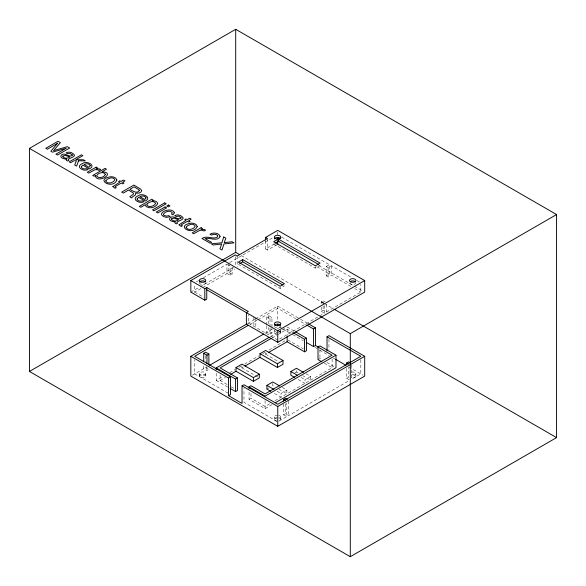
<?xml version="1.0" encoding="UTF-8"?>
<svg xmlns="http://www.w3.org/2000/svg" width="586" height="586" viewBox="0 0 586 586"><rect width="100%" height="100%" fill="white"/><g stroke="black" fill="none" stroke-linecap="round" stroke-linejoin="round"><path stroke-width="0.44" stroke-dasharray="2.93 2.2" d="M295.08 372.813L296.479 372.007L296.487 368.286M305.885 373.714L310.587 376.432L304.984 379.669L304.976 383.391L297.139 378.864M310.587 376.432L310.587 380.153L302.75 375.633M272.783 383.456L272.783 385.691L274.351 386.599M282.196 387.397L286.891 390.115L281.002 393.514L280.994 397.235L273.157 392.701M286.891 390.115L286.884 393.836L279.046 389.309M196.273 281.888L198.632 280.526M203.357 277.801L226.958 264.176L226.958 273.494L194.699 292.114L194.699 284.496M229.646 262.623L273.025 237.579M190.831 292.114L199.401 287.169M200.178 286.722L233.682 267.377M265.553 240.978L265.553 248.977L274.709 243.688M228.892 263.055L228.892 272.373L234.913 268.901M265.553 248.977L267.487 250.09L277.764 244.157M226.958 273.494L230.181 275.354L232.115 274.233L232.115 264.916M238.399 264.359L280.108 288.437L284.459 285.924M273.684 243.981L315.4 268.066L320.103 265.348M326.19 266.52L329.405 264.66L329.405 273.977L326.19 275.838L326.19 266.52L328.116 267.634L331.339 265.773L351.519 277.427M326.19 275.838L328.116 276.951L331.339 275.09L351.519 286.744M247.732 323.443L254.844 319.333M255.635 318.879L277.764 306.104L299.776 318.813M250.076 324.322L257.195 320.212M257.986 319.751L277.764 308.339L295.659 318.667M266.806 325.025L266.806 316.894L268.74 315.781L271.963 317.641L271.963 327.581M266.806 316.894L270.029 318.755L271.963 317.641M192.413 375.208L206.638 366.997M265.121 333.229L272.497 328.966M321.179 303.665L321.179 301.973L323.113 300.852L325.047 301.973M203.723 365.964L203.723 368.675L206.946 370.535L208.88 369.422L205.657 367.561M266.806 325.933L266.806 332.255L270.029 334.115L271.963 333.002L271.963 328.482M270.593 336.532L276.892 332.892M277.683 332.438L286.349 327.435M272.153 337.866L276.885 335.133M277.669 334.679L287.133 329.215L292.678 332.416M321.179 307.049L321.179 311.291L323.113 310.17L326.336 312.03L360.83 292.114L360.83 284.496M324.402 305.526L324.402 313.151L277.764 340.078L248.325 323.076L248.325 314.609M216.241 373.282L216.241 380.446L223.325 376.351M229.631 372.711L235.147 369.532M239.081 367.254L241.447 365.891M244.596 364.074L258.778 355.885M262.718 353.614L265.077 352.245M269.018 349.974L285.558 340.422M220.102 375.077L220.109 380.446L225.405 377.384M241.901 366.375L241.901 367.862L244.259 366.499M265.597 352.691L265.597 354.178L267.905 352.853M272.182 404.56L265.092 408.654L249.057 399.359L250.991 398.238L250.991 392.884M318.015 359.577L319.949 358.456L322.241 359.782M269.633 403.798L265.092 406.42L250.991 398.238M274.937 400.736L332.123 367.722L332.123 358.771M283.565 403.93L283.565 414.771L285.499 413.657L288.722 415.518L349.088 380.666M346.648 368.411L346.648 378.351L348.582 377.238L348.582 367.297M279.266 420.975L286.788 416.631L286.788 403.08M266.886 389.067L269.099 387.8M220.109 380.446L228.02 385.002M231.184 386.819L234.349 388.643M216.241 380.446L227.844 387.126M281.676 237.103L329.405 264.66M356.947 280.562L360.83 282.796M318.857 265.656L353.629 285.726M354.42 286.188L363.115 291.205M316.887 266.747L329.405 273.977M354.618 288.532L360.83 292.114M241.249 255.562L323.64 303.13M324.439 303.592L333.148 308.624M321.179 301.973L324.402 303.834M321.179 311.291L324.402 313.151M227.602 264.55L230.181 266.037L230.181 275.354M228.892 272.373L232.115 274.233M300.559 319.26L307.635 323.347M296.443 319.121L305.775 324.512M294.099 331.002L287.133 326.981L287.133 335.478M279.317 326.827L282.503 328.665M283.214 329.076L292.546 334.467M292.78 334.599L303.445 340.759M314.909 347.373L318.857 349.659M319.648 350.113L329.134 355.585M333.317 358.002L334.892 358.91M348.89 366.997L363.115 375.208M287.909 339.961L303.387 348.897M326.827 362.426L334.46 366.836M271.963 333.002L268.74 331.141L268.74 327.523M324.285 363.195L332.123 367.722M346.648 378.351L349.871 380.211M194.699 292.114L203.738 297.336M265.597 354.178L279.061 361.95M296.479 372.007L298.047 372.916M241.901 367.862L254.558 375.172M255.35 375.626L257.723 376.996M283.565 414.771L286.788 416.631M228.159 393.206L194.699 373.89L194.699 359.811M276.98 421.393L243.966 402.333L243.966 388.247M301.065 377.406L304.984 379.669M277.083 391.243L281.002 393.514M360.83 359.811L360.83 373.89L351.805 379.098L351.805 364.639M355.878 373.604L355.878 375.838M331.339 265.773L331.339 275.09M328.966 339.184L328.966 349.739M328.116 267.634L328.116 276.951M326.336 304.405L326.336 312.03M323.113 300.852L323.113 305.086M323.113 305.936L323.113 310.17M319.949 349.505L319.949 358.456M315.4 266.579L315.4 268.066M288.722 401.058L288.722 415.518M285.499 403.717L285.499 413.657M280.826 330.643L280.826 332.877M280.797 417.342L280.797 419.576M280.108 286.95L280.108 288.437M277.764 232.151L277.764 234.818M277.764 306.104L277.764 320.652M274.343 332.533L274.343 330.299A3.252 1.875 0 0 0 277.288 332.343M274.373 416.888L274.373 419.122M270.029 318.755L270.029 326.885M270.029 327.794L270.029 334.115M268.74 315.781L268.74 323.911M267.487 238.539L267.487 250.09M265.092 400.597L265.092 408.654M255.833 318.095L255.833 327.413M253.899 316.982L253.899 326.299M249.057 392.217L249.057 399.359M237.169 256.045L237.169 266.747M235.235 256.705L235.235 265.59M206.946 366.924L206.946 370.535M205.752 373.875A3.194 1.846 0 0 1 200.808 375.318A3.194 1.846 0 0 1 201.115 372.125A3.194 1.846 0 0 1 205.752 373.875L205.752 376.109A3.194 1.846 0 0 1 200.808 377.552A3.194 1.846 0 0 1 201.115 374.359A3.194 1.846 0 0 1 205.752 376.109M205.657 355.812L205.657 361.232M199.365 373.67L199.365 375.904M280.789 330.152A3.252 1.875 0 0 1 278.943 332.181M277.039 328.621A3.252 1.875 0 0 1 278.716 328.709M278.797 417.613A3.238 1.868 0 0 1 280.826 419.327A3.238 1.868 0 0 1 278.855 421.07M277.193 421.202A3.238 1.868 0 0 1 274.351 419.371A3.238 1.868 0 0 1 277.134 417.496M278.797 415.386A3.238 1.868 0 0 1 280.826 417.1A3.238 1.868 0 0 1 278.855 418.836M277.193 418.968A3.238 1.868 0 0 1 274.351 417.137A3.238 1.868 0 0 1 277.134 415.269M351.563 374.329A3.179 1.831 0 0 1 355.892 376.073A3.179 1.831 0 0 1 351.439 377.714M351.563 372.095A3.179 1.831 0 0 1 355.892 373.846A3.179 1.831 0 0 1 351.439 375.48M279.463 331.171A3.252 1.875 0 0 1 278.943 334.408M277.288 334.577A3.252 1.875 0 0 1 274.38 333.024A3.252 1.875 0 0 1 276.226 331.002M274.629 240.172A3.252 1.875 0 0 1 274.38 239.703M205.752 282.789A3.194 1.846 0 0 1 202.382 284.532A3.194 1.846 0 0 1 199.365 282.584M280.789 325.765A3.238 1.868 0 0 1 277.618 327.896A3.238 1.868 0 0 1 274.373 325.801M355.878 282.518A3.179 1.831 0 0 1 353.065 284.54A3.179 1.831 0 0 1 349.556 282.913"/><path stroke-width="0.88" d="M303.533 372.359L296.487 368.286L290.876 371.509L290.868 375.238L294.787 377.501M313.561 346.597L313.561 329.002L315.495 327.889L315.495 345.476L313.561 346.597L306.559 342.554M279.844 386.042L272.79 381.969L266.901 385.346L266.886 389.067L270.805 391.338M29.432 148.39L235.704 29.3L556.568 214.549L556.568 437.61L350.296 556.7L29.432 371.451L29.432 148.39L350.296 333.639L556.568 214.549M29.432 371.451L235.704 252.361L239.667 254.646M190.831 280.569L204.814 288.642L206.748 287.528L206.748 299.072L204.814 300.193L190.831 292.114L190.831 280.569L235.235 254.932L237.169 256.045L267.487 238.539L265.553 237.425L265.553 240.092M265.553 237.425L277.764 230.379L364.697 280.569L364.697 292.114L277.764 342.305L246.391 324.19L246.391 312.646L248.325 311.525L206.748 287.528M242.75 259.613L238.399 262.125L280.108 286.21L284.459 283.697L242.75 259.613L242.75 261.847L282.892 285.016M278.394 239.037L273.684 241.754L315.4 265.832L320.103 263.114L278.394 239.037L278.394 241.264L318.528 264.44M239.85 263.517L242.75 261.847M275.252 243.08L278.394 241.264M327.032 350.853L327.032 336.782L328.966 335.661L364.697 356.295L364.697 376.117L277.764 426.308L190.831 376.117L190.831 356.295L246.94 323.897M248.493 325.237L194.699 356.295L230.496 376.959L230.496 394.554L228.562 395.667L228.562 378.073L190.831 356.295M203.723 361.445L203.723 353.314L205.657 352.201L208.88 354.061L208.88 364.902M203.723 353.314L206.946 355.175L208.88 354.061M209.576 365.298L263.671 334.064M206.748 289.755L277.764 330.76L364.697 280.569M216.241 369.7L216.241 367.913L269.018 337.441M271.362 338.32L220.102 367.913L237.513 377.963L237.52 390.466L235.587 391.58L230.166 388.459M259.986 357.416L259.986 353.695L265.597 350.457L283.016 360.515L283.016 364.236L277.412 367.473L259.986 357.416L245.043 366.045M236.004 371.268L236.004 367.547L241.901 364.14L259.305 374.19L259.305 377.911L253.408 381.31L236.004 371.268L230.708 374.322M268.674 352.406L287.133 341.748L304.544 351.798L306.478 350.684L306.478 338.151L295.644 331.896M228.562 378.073L230.496 376.959M216.241 367.913L235.587 379.083L237.513 377.963M293.469 332.87L304.544 339.265L306.478 338.151M236.004 367.547L253.408 377.589L259.305 374.19M259.986 353.695L277.412 363.752L283.016 360.515M228.562 395.667L242.033 403.446L242.033 385.852L243.966 384.738L277.764 404.252L360.83 356.295L327.032 336.782M249.057 388.643L249.057 386.855L250.991 385.742L265.092 393.887L332.123 355.189L318.015 347.044L318.015 359.577L321.934 361.84M318.015 347.044L319.949 345.93L335.99 355.189L335.99 367.722L275.332 402.736M335.99 355.189L265.092 396.121L249.057 386.855M283.565 401.22L283.565 399.41L285.499 398.297L287.433 399.41M346.648 364.8L346.648 362.99L348.582 361.877L350.516 362.99M242.033 385.852L277.764 406.486L364.697 356.295M333.939 309.078L556.568 437.61M308.419 323.802L315.495 327.889M306.559 324.959L313.561 329.002M346.648 362.99L348.582 364.104M315.495 345.476L318.659 347.308M335.675 359.365L345.894 365.261M283.565 399.41L285.499 400.531M290.876 371.509L297.146 375.135M266.901 385.346L273.948 389.426M350.296 333.639L350.296 556.7M304.544 339.265L304.544 351.798M287.133 336.379L287.133 341.748M277.764 237.381L277.764 239.081M277.764 240.773L277.764 244.157M277.764 324.168L277.764 325.926M277.764 330.76L277.764 342.305M277.764 406.486L277.764 426.308M277.412 363.752L277.412 367.473M253.408 377.589L253.408 381.31M235.704 29.3L235.704 252.361M235.587 379.083L235.587 391.58M206.946 355.175L206.946 363.305M204.814 288.642L204.814 300.193M278.943 241.095A3.252 1.875 0 0 1 277.288 241.256M274.534 238.736A3.252 1.875 0 0 1 277.464 237.506A3.252 1.875 0 0 1 280.54 238.597M199.518 282.108A3.194 1.846 0 0 1 202.316 280.848A3.194 1.846 0 0 1 205.408 281.851M274.585 325.333A3.238 1.868 0 0 1 277.552 324.161A3.238 1.868 0 0 1 280.562 325.296M350.238 281.566A3.179 1.831 0 0 1 355.277 281.632M174.32 212.791L172.936 214.901L171.486 214.058L172.247 212.923L172.035 212.33C169.537 210.052 165.281 211.575 163.516 214.036A2.593 1.494 0 0 0 163.868 215.23L166.417 216.117L168.731 215.648L170.182 216.49L168.211 217.12A4.314 2.49 0 0 1 165.457 217.164C153.876 213.809 171.647 205.73 174.32 212.791M112.886 186.59L115.046 188.289L116.226 187.608L115.186 186.934L115.493 186.392L121.302 183.044L122.723 183.865L123.939 183.154L122.518 182.334L125.001 180.906L123.492 180.034L121.009 181.462L119.808 180.766L118.584 181.477L119.786 182.173L112.886 186.59M179.052 224.79L181.221 226.496L182.4 225.815L181.36 225.141L181.667 224.599L187.476 221.244L188.89 222.065L190.113 221.362L188.692 220.541L191.175 219.105L189.666 218.234L187.183 219.669L185.974 218.974L184.758 219.677L185.96 220.373L179.052 224.79M81.315 166.739C81.586 168.973 84.853 169.215 86.596 168.643L88.061 169.493C83.534 172.101 74.605 166.541 82.648 163.472C86.516 160.293 96.837 165.45 89.365 168.885L82.853 165.12L81.315 166.739M137.095 198.947C137.358 201.174 140.625 201.416 142.369 200.844L143.841 201.694C139.307 204.302 130.378 198.742 138.421 195.673C142.288 192.494 152.609 197.65 145.145 201.086L138.626 197.321L137.095 198.947M72.327 154.968L72.283 155.458C69.002 157.839 64.738 151.774 61.237 155.158C59.12 157.956 64.577 159.26 66.577 158.945L66.013 159.575L66.592 160.535L67.771 161.047L68.87 160.403C65.654 158.901 74.232 157.744 74.444 155.415L74.363 154.975C72.613 152.463 68.782 151.269 66.035 152.858L67.427 153.664L69.954 153.378L72.327 154.968M181.045 217.728L181.001 218.226C177.719 220.607 173.456 214.535 169.955 217.926C167.83 220.724 173.295 222.028 175.295 221.713L174.731 222.336L175.309 223.303L176.489 223.808L177.587 223.171C174.372 221.669 182.949 220.512 183.162 218.182L183.081 217.743C181.33 215.23 177.499 214.036 174.753 215.626L176.144 216.432L178.671 216.146L181.045 217.728M105.817 180.759L105.766 181.206C107.648 184.561 113.435 182.876 114.863 179.924L114.387 178.942L113.047 178.151A2.879 1.663 0 0 0 110.71 177.939L107.568 179.03L105.817 180.759M186.18 227.156L186.121 227.595C188.003 230.957 193.79 229.273 195.219 226.313L194.75 225.332L193.402 224.548A2.879 1.663 0 0 0 191.065 224.328L187.923 225.427L186.18 227.156M141.687 190.604L141.101 191.93L139.131 193.058L135.608 193.241L135.578 194.823L132.29 197.064L131.799 197.965L129.77 196.793L133.33 194.281L133.571 193.204L128.554 190.047L123.316 193.065L121.668 192.113L133.864 185.073L140.684 189.124L141.687 190.604M105.421 174.335C104.271 177.309 98.851 179.045 96.719 176.086L96.69 175.544C98.177 172.767 103.627 171.171 105.421 174.335M95.298 175.58C96.932 184.605 116.739 172.68 102.052 171.764L106.476 169.208L105.026 168.372L92.778 175.441L94.163 176.232L95.298 175.58M116.856 180.092C112.746 190.062 94.2 179.294 110.71 176.76A5.193 2.996 0 0 1 114.102 177.28L115.852 178.269L116.856 180.092M197.211 226.489C193.109 236.458 174.555 225.683 191.065 223.149A5.193 2.996 0 0 1 194.457 223.669L196.207 224.665L197.211 226.489M62.863 156.103L62.775 156.557C64.299 158.755 67.895 158.586 69.851 156.975L65.258 155.378L62.863 156.103M171.581 218.871L171.493 219.325C173.017 221.523 176.613 221.354 178.569 219.743L173.976 218.146L171.581 218.871M90.266 165.691L89.021 167.31L84.076 164.461C85.952 163.494 89.38 163.34 90.266 165.691M146.039 197.892L144.793 199.511L139.856 196.662C141.724 195.695 145.152 195.541 146.039 197.892M139.365 190.509C137.351 194.274 132.209 190.86 129.931 189.249L134.099 186.846L138.831 189.652L139.365 190.509M220.109 236.444C217.281 242.121 209.729 237.103 205.078 238.641L211.575 242.392L210.162 243.205L201.994 238.495C206.829 234.942 212.996 240.018 217.648 236.861L217.626 235.499L216.066 234.503L213.56 234.312L211.48 235.111L209.964 234.232C213.004 232.246 218.9 232.554 220.109 236.444M157.619 203.694C155.708 207.774 148.441 209.422 145.416 205.664L145.387 204.653L140.845 207.283L139.343 206.419L151.745 199.255L153.202 200.097L152.023 200.778C154.096 200.588 157.444 201.123 157.619 203.694M223.749 236.964L221.896 242.758L211.275 243.849L213.267 244.999L221.662 244.054L219.933 248.852L221.984 250.032L223.947 243.944L233.99 242.875L232.019 241.74L224.262 242.648L225.815 238.158L223.749 236.964M78.583 160.813L76.612 166.102L74.7 165.003L76.414 160.806L74.012 160.747L70.672 162.674L69.236 161.846L81.439 154.799L82.875 155.634L75.792 159.722L83.402 159.751L85.314 160.857L78.583 160.813M147.02 204.001L146.808 205.071C148.991 207.884 153.913 206.279 155.51 203.606L155.495 203.064C153.437 200.244 149.02 201.877 147.02 204.001M57.626 143.262L50.843 151.225L52.476 152.17L66.247 148.236L55.926 154.162L57.494 155.063L69.697 148.024L67.353 146.668L53.56 150.617L60.365 142.64L57.999 141.27L45.803 148.317L47.378 149.225L57.626 143.262M96.17 167.127L87.277 172.262L88.772 173.119L94.932 169.742L97.452 169.662L99.078 170.438L100.653 169.53L99.217 168.841L96.053 168.834L97.591 167.94L96.17 167.127M164.71 202.881L152.506 209.92L154.008 210.784L166.204 203.738L164.71 202.881M165.098 206.968L156.25 212.081L157.766 212.96L166.622 207.847L165.098 206.968M168.446 205.034L166.754 206.016L168.27 206.887L169.969 205.913L168.446 205.034M201.108 227.712L192.215 232.847L193.71 233.704L199.87 230.327L202.39 230.247L204.016 231.03L205.591 230.115L204.155 229.426L200.991 229.419L202.529 228.533L201.108 227.712M275.706 238.685A3.252 1.875 0 0 0 280.826 237.323A3.252 1.875 0 0 0 276.226 235.447A3.252 1.875 0 0 0 275.706 238.685M200.808 281.998A3.194 1.846 0 0 0 205.752 280.555A3.194 1.846 0 0 0 201.115 278.804A3.194 1.846 0 0 0 200.808 281.998M275.64 325.289A3.238 1.868 0 0 0 280.797 324.021A3.238 1.868 0 0 0 276.321 322.08A3.238 1.868 0 0 0 275.64 325.289M350.728 281.917A3.179 1.831 0 0 0 355.856 280.76A3.179 1.831 0 0 0 351.563 278.775A3.179 1.831 0 0 0 350.728 281.917"/></g></svg>
